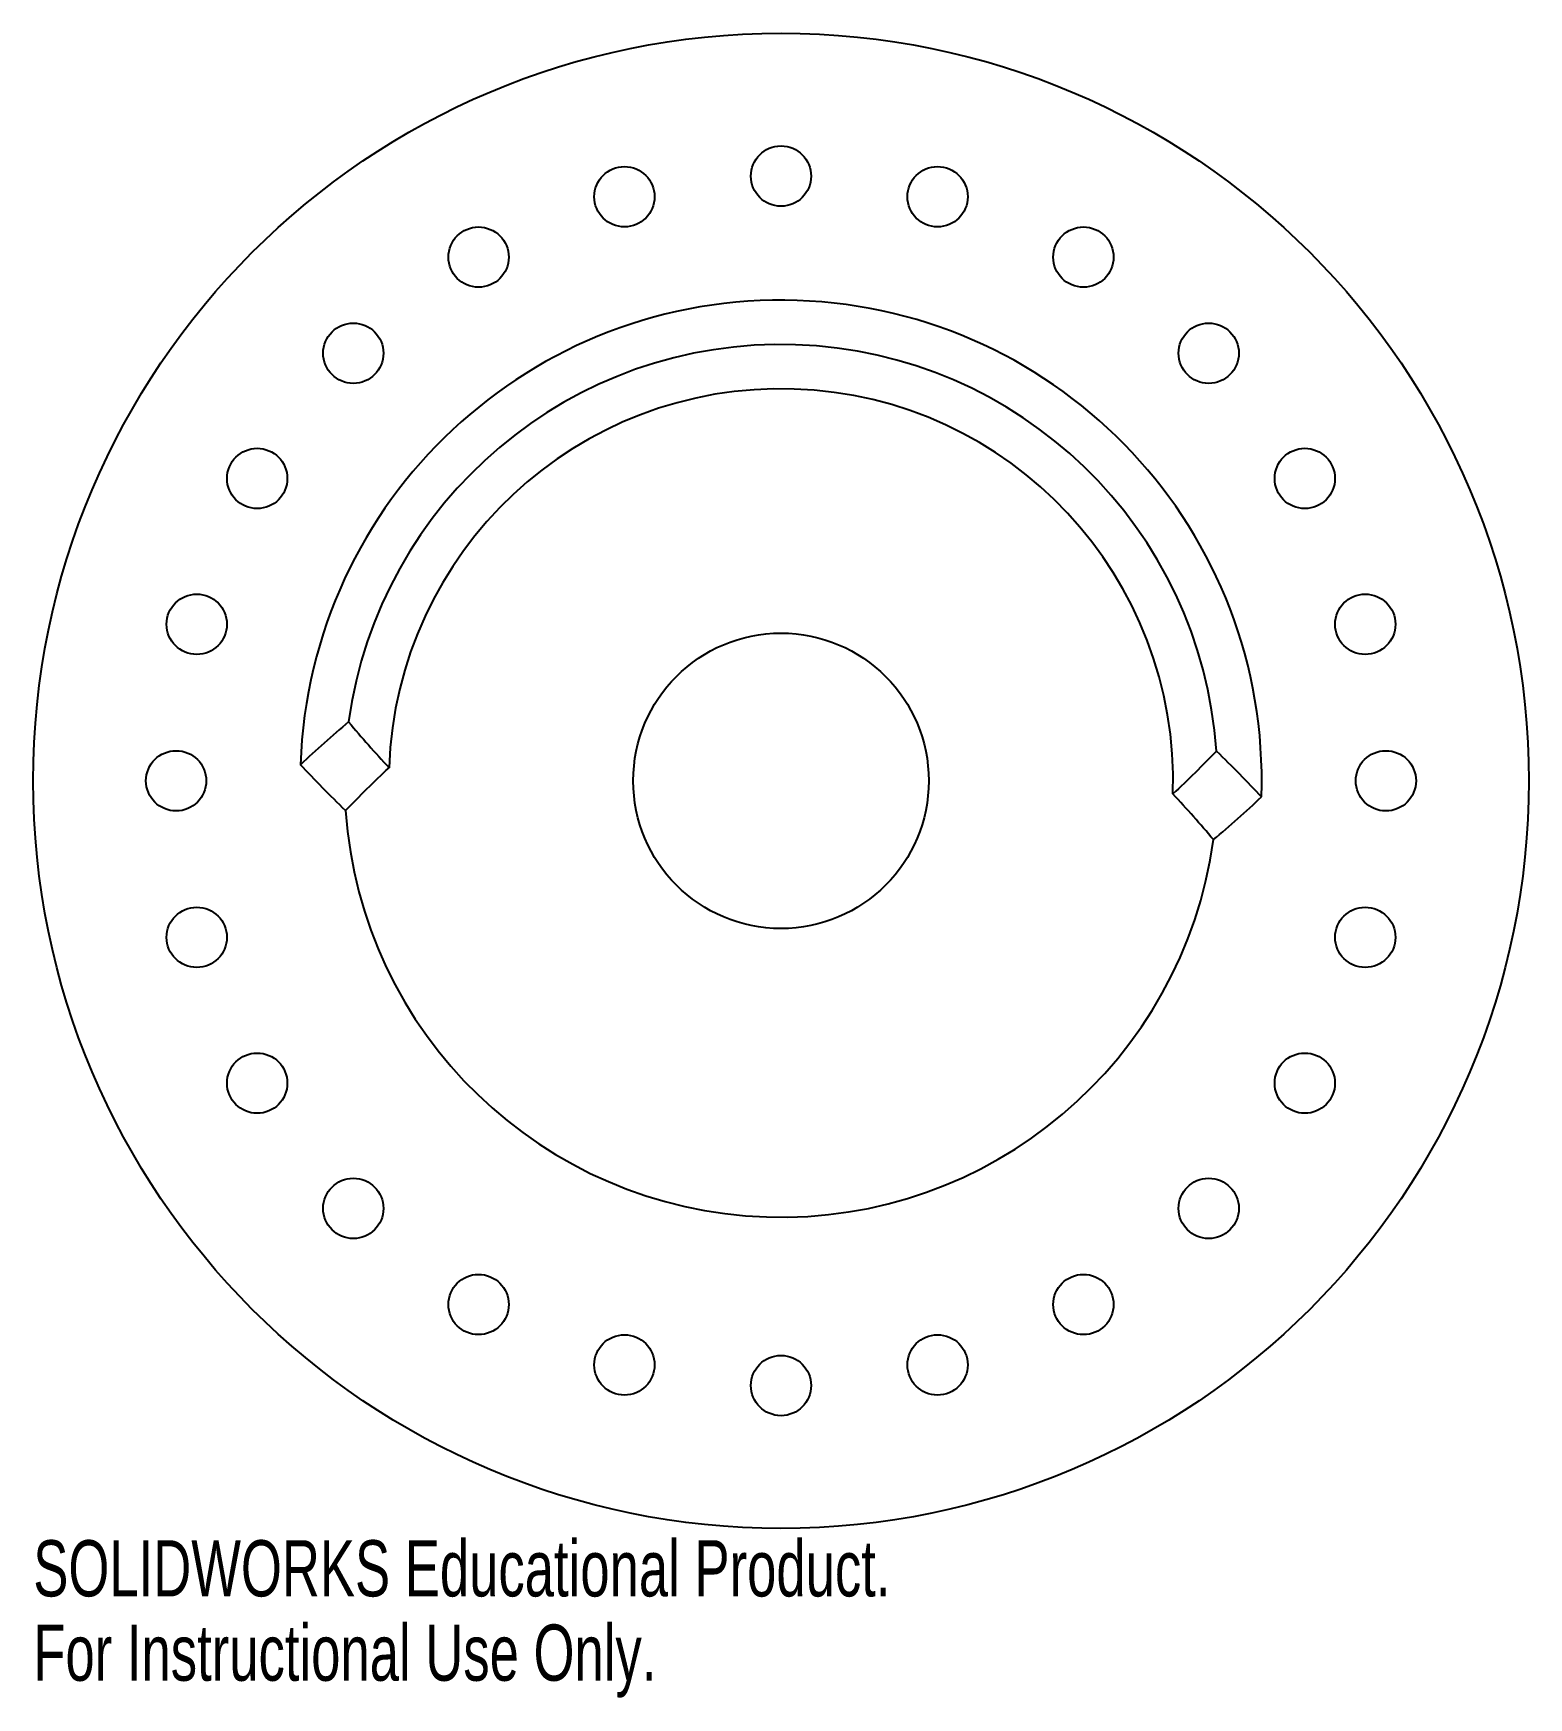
# Paper-space layout '_Front' of a CAD drawing. Header units: inches. Extents: x -2.53 to 2.53, y -3.1 to 2.53.
import ezdxf

# ---------------------------------------------------------------- set-up
doc = ezdxf.new("R2010")
doc.units = ezdxf.units.IN
doc.header["$MEASUREMENT"] = 0
doc.styles.add('SLDTEXTSTYLE0', font='TXT', dxfattribs={"width": 0.7})

psp = doc.layouts.new('_Front')

# ---------------------------------------------------------------- linework, layer by layer
at = {"color": 7, "linetype": 'Continuous', "lineweight": 25}
for centre, radius in [((0, 0), 2.5303), ((0, 2.0469), 0.102), ((-0.5298, 1.9771), 0.102), ((0.5298, 1.9771), 0.102), ((-1.0234, 1.7726), 0.102), ((1.0234, 1.7726), 0.102), ((-1.4473, 1.4473), 0.102), ((1.4473, 1.4473), 0.102), ((-1.7726, 1.0234), 0.102), ((1.7726, 1.0234), 0.102), ((-1.9771, 0.5298), 0.102), ((1.9771, 0.5298), 0.102), ((0, 0), 0.5), ((-2.0469, 0), 0.102), ((2.0469, 0), 0.102), ((-1.9771, -0.5298), 0.102), ((1.9771, -0.5298), 0.102), ((-1.7726, -1.0234), 0.102), ((1.7726, -1.0234), 0.102), ((-1.4473, -1.4473), 0.102), ((1.4473, -1.4473), 0.102), ((-1.0234, -1.7726), 0.102), ((1.0234, -1.7726), 0.102), ((-0.5298, -1.9771), 0.102), ((0.5298, -1.9771), 0.102), ((0, -2.0469), 0.102)]:
    psp.add_circle(centre, radius, dxfattribs=at)
for radius, start, end in [(1.6269, 358.0785, 178.0785), (1.4769, 3.9077, 172.2494), (1.3269, 358.0785, 178.0785), (1.4769, 183.9077, 352.2494)]:
    psp.add_arc((0, 0), radius, start, end, dxfattribs=at)
for points in [[(-1.4634, 0.1992), (-1.5194, 0.152), (-1.5734, 0.1037), (-1.626, 0.0546)], [(-1.4634, 0.1992), (-1.4193, 0.1469), (-1.3737, 0.0953), (-1.3262, 0.0445)], [(1.4735, 0.1007), (1.426, 0.0515), (1.377, 0.003), (1.3262, -0.0445)], [(1.4735, 0.1007), (1.5261, 0.0498), (1.5769, -0.002), (1.626, -0.0546)], [(-1.4735, -0.1007), (-1.5261, -0.0498), (-1.5769, 0.002), (-1.626, 0.0546)], [(-1.4735, -0.1007), (-1.426, -0.0515), (-1.377, -0.003), (-1.3262, 0.0445)], [(1.4634, -0.1992), (1.4193, -0.1469), (1.3737, -0.0953), (1.3262, -0.0445)], [(1.4634, -0.1992), (1.5194, -0.152), (1.5734, -0.1037), (1.626, -0.0546)]]:
    psp.add_open_spline(points, degree=3, dxfattribs=at)

# ---------------------------------------------------------------- texts
at = {"color": 7, "linetype": 'Continuous', "char_height": 0.1903, "attachment_point": 1, "style": 'SLDTEXTSTYLE0'}
for s, insert in [('SOLIDWORKS Educational Product.', (-2.5303, -2.5704)), ('For Instructional Use Only.', (-2.5303, -2.8558))]:
    psp.add_mtext(s, dxfattribs=dict(at, insert=insert))

doc.saveas('drawing.dxf')
